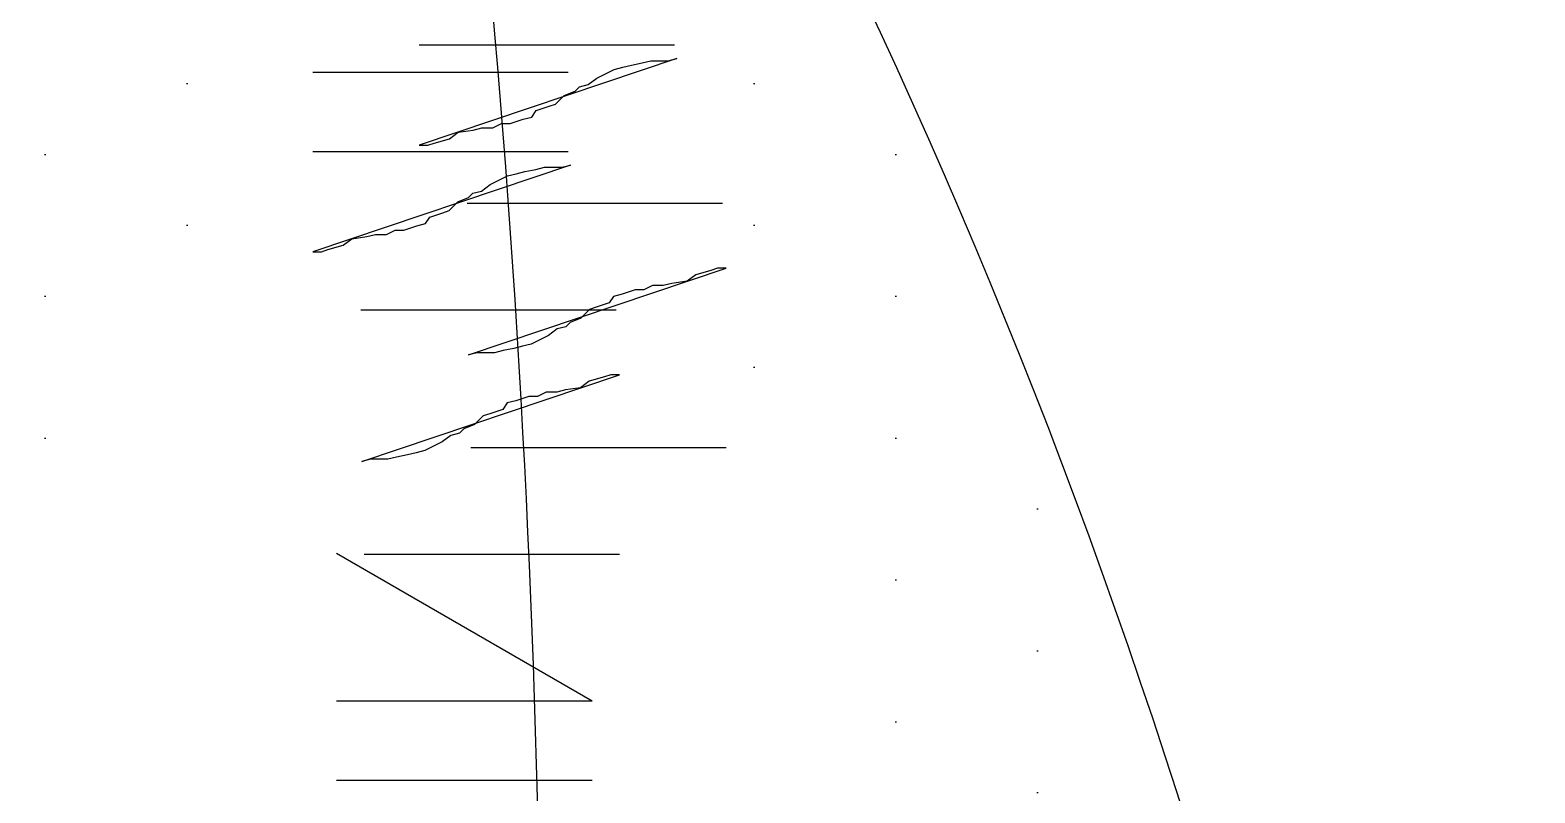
# Model space of a CAD drawing. Extents: x 3694 to 117786, y 20013 to 108631.
# Drawn here: x 41491.4 to 41610.1, y 32203.2 to 32263.3 of the extents above; entities that cross this region are included whole.
import ezdxf

# ---------------------------------------------------------------- set-up
doc = ezdxf.new("R2010")
doc.units = 0
doc.header["$LTSCALE"] = 1000
doc.header["$MEASUREMENT"] = 0
doc.layers.add('家具', color=253, linetype='Continuous')

msp = doc.modelspace()

# ---------------------------------------------------------------- hatches: boundary and pattern name
at = {"layer": '家具'}
h = msp.add_hatch(dxfattribs=at)
h.set_pattern_fill('DOTS', color=8, scale=335.2800000195158, angle=-90.00000000000001, style=0)
h.set_pattern_definition([(270, (68925.84550408233, 12540.70837604068), (20.95500000121973, -10.47750000060987), [0, -20.95500000121974])])
edge = h.paths.add_edge_path()
edge.add_spline(control_points=[(41696.76091339599, 31423.87543258197), (41698.5849196421, 31432.93140462685), (41700.36832580793, 31441.9619110537), (41705.80361782265, 31470.36878890158), (41709.23749457306, 31489.65964838037), (41715.18036157879, 31528.06185315343), (41717.63582876484, 31547.10163172067), (41722.23245621005, 31591.67331163262), (41724.1079899588, 31617.2780218674), (41728.86670304416, 31694.98190741767), (41730.891803812, 31748.0867877234), (41737.80384780121, 31828.78909521286), (41740.74612251337, 31855.84142792386), (41746.82220270951, 31896.46057434173), (41749.12506733452, 31910.00693003877), (41754.40750443084, 31937.07796538236), (41757.41120060075, 31950.665308083), (41764.77053463249, 31980.14068666504), (41769.20551468141, 31995.86559086312), (41776.91270155002, 32021.99566355365), (41780.12244109643, 32032.5463219654), (41783.29816889038, 32042.98479615238)], knot_values=[0.007594318894714291, 0.007594318894714291, 0.007594318894714291, 0.007594318894714291, 1.009331685129112, 1.009331685129112, 3.166903830014817, 3.166903830014817, 5.324475974900523, 5.324475974900523, 8.146713981276132, 8.146713981276132, 13.78698518195698, 13.78698518195698, 16.6071207822974, 16.6071207822974, 18.01718858246761, 18.01718858246761, 19.42725638263783, 19.42725638263783, 21.11840045899928, 21.11840045899928, 22.2881602581128, 22.2881602581128, 22.2881602581128, 22.2881602581128], degree=3, periodic=0)
edge.add_ellipse((39866.72701573122, 32604.78904171674), major_axis=(1412.244489359956, 1412.244489359956), ratio=0.9999999999999818, start_angle=-61.33743676422674, end_angle=-48.55714826964773)
edge.add_ellipse((39866.72701573122, 32356.95829243175), major_axis=(1412.24448935993, -1412.24448935993), ratio=0.9999999999999885, start_angle=48.5571482696466, end_angle=61.33743676426361)
edge.add_spline(control_points=[(41783.29816889025, 32918.76253799649), (41780.12244109636, 32929.20101218334), (41776.91270154989, 32939.75167059523), (41769.20551468153, 32965.88174328512), (41764.77053463281, 32981.60664748256), (41757.41120060145, 33011.08202606293), (41754.40750443168, 33024.66936876254), (41749.12506733574, 33051.74040410345), (41746.82220271085, 33065.28675979921), (41740.74612251491, 33105.90590621348), (41737.80384780261, 33132.95823892205), (41732.71463951306, 33192.37783359792), (41730.87305626905, 33224.64215198028), (41729.15156590247, 33256.51539133819)], knot_values=[0.007594318904541566, 0.007594318904541566, 0.007594318904541566, 0.007594318904541566, 1.177354118008585, 1.177354118008585, 2.868498194319651, 2.868498194319651, 4.278565994361959, 4.278565994361959, 5.688633794404266, 5.688633794404266, 8.508769394488882, 8.508769394488882, 11.91787256770212, 11.91787256770212, 11.91787256770212, 11.91787256770212], degree=3, periodic=0)
edge.add_ellipse((41723.38559232518, 33278.94386661325), major_axis=(16.37502602226822, 16.37502602226821), ratio=0.9999999999995666, start_angle=225.8035234418923, end_angle=239.417541532368, ccw=False)
edge.add_ellipse((41587.81548376891, 33642.90101517077), major_axis=(290.1065513937293, 290.1065513937293), ratio=0.9999999999994232, start_angle=234.5429178462428, end_angle=244.3434878472222, ccw=False)
edge.add_ellipse((42368.11265236019, 33119.4968580749), major_axis=(510.6161812649055, -510.6161812649058), ratio=0.9999999999999988, start_angle=215.5301837112753, end_angle=236.2784491778619)
edge.add_ellipse((46135.10943735258, 32647.69235753941), major_axis=(3173.045961291781, -3173.045961291782), ratio=1, start_angle=220.7753203818918, end_angle=231.6420249032678)
edge.add_ellipse((42676.06553886251, 31745.34465496432), major_axis=(756.0877006785541, 756.0877006785539), ratio=0.9999999999999949, start_angle=113.9930274311128, end_angle=139.4777875760855)
edge.add_ellipse((41596.40882002745, 31635.84729615225), major_axis=(20.77520892349397, -20.77520892349398), ratio=0.999999999999889, start_angle=29.349690518414718, end_angle=107.31395154978779, ccw=False)
edge.add_ellipse((41338.12880085192, 31879.24944653077), major_axis=(269.5263520561113, -269.5263520561115), ratio=0.9999999999999978, start_angle=326.06965526290503, end_angle=363.74867896470926, ccw=False)
edge.add_ellipse((41062.66448258483, 31659.29129020181), major_axis=(269.5447157602681, 269.5447157602681), ratio=0.9999999999729833, start_angle=289.4364312615882, end_angle=291.1525348597326, ccw=False)
edge.add_ellipse((41347.36502624462, 29992.03899160645), major_axis=(1063.437138938921, 1063.437138938921), ratio=0.9999999999999937, start_angle=35.30528515153998, end_angle=42.74492259143477, ccw=False)
edge.add_ellipse((41551.05225770271, 31263.72007617108), major_axis=(153.1024992137935, -153.1024992137935), ratio=0.999999999999859, start_angle=92.70420918075928, end_angle=121.7648417998393, ccw=False)
edge = h.paths.add_edge_path()
edge.add_ellipse((41637.04377840238, 31307.4438019019), major_axis=(59.62128638761727, 59.62128638761727), ratio=0.9999999999999157, start_angle=248.1334738211491, end_angle=277.7178630449272)
edge.add_ellipse((41588.25200463302, 31335.4373649665), major_axis=(99.19644208316629, 99.19644208316625), ratio=0.9999999999997502, start_angle=-79.30676778778508, end_angle=-64.31921627686972)
edge.add_ellipse((41463.45398319099, 32846.24887423954), major_axis=(1116.038544759257, -1116.038544759258), ratio=0.9999999999999984, start_angle=303.32411686118166, end_angle=324.37804893725087, ccw=False)
edge.add_spline(control_points=[(41144.04194687203, 31300.59043272308), (41143.84448166862, 31298.40388306884), (41142.99015665209, 31288.81708774271), (41142.40241140976, 31278.80464755643), (41141.54727914387, 31269.40602601433)], knot_values=[0, 0, 0, 0, 0.2418033642713523, 1.052830296575082, 1.052830296575082, 1.052830296575082, 1.052830296575082], degree=3, periodic=0)
edge.add_ellipse((41103.63504026883, 31272.70632231798), major_axis=(26.90938323527025, 26.90938323527025), ratio=0.9999999999999187, start_angle=238.7767705824798, end_angle=310.27284356007203, ccw=False)
edge.add_ellipse((41433.81762410285, 35279.24881905553), major_axis=(2868.190797183439, -2868.19079718344), ratio=0.999999999999999, start_angle=310.4593117003497, end_angle=318.3404531218047)
edge = h.paths.add_edge_path()
edge.add_ellipse((41637.04377840206, 33654.30353224685), major_axis=(59.62128638763784, -59.62128638763787), ratio=0.9999999999995934, start_angle=82.28213695507955, end_angle=111.8665261788591)
edge.add_ellipse((41433.81762410355, 29682.49851509321), major_axis=(2868.190797183605, 2868.190797183604), ratio=0.9999999999999925, start_angle=41.65954687821016, end_angle=49.54410408661445)
edge.add_ellipse((41103.45877159308, 33689.00603430303), major_axis=(26.90938323526915, -26.90938323526915), ratio=0.9999999999999033, start_angle=49.98346972011012, end_angle=121.3236457343994, ccw=False)
edge.add_spline(control_points=[(41141.37052855241, 33692.31186195488), (41141.7074007441, 33688.6153305003), (41141.98199019449, 33685.17956247609), (41142.22841588487, 33681.91736589248)], knot_values=[0, 0, 0, 0, 0.3189857557440551, 0.3189857557440551, 0.3189857557440551, 0.3189857557440551], degree=3, periodic=0)
edge.add_ellipse((41571.71643713711, 30136.05077187163), major_axis=(2525.631590611771, -2525.631590611772), ratio=0.9999999999999991, start_angle=132.8754075785099, end_angle=141.9062269296692, ccw=False)
edge = h.paths.add_edge_path()
edge.add_ellipse((41423.15666254597, 33218.45148157765), major_axis=(221.1621733483969, -221.1621733483971), ratio=0.9999999999999994, start_angle=219.8560000035077, end_angle=290.9319768433341)
edge.add_ellipse((41513.87960200297, 32959.00940892464), major_axis=(155.4479335070494, -155.4479335070496), ratio=0.9999999999999929, start_angle=231.8281592482279, end_angle=294.8810682384705)
edge.add_ellipse((40890.42811805291, 32583.9091916728), major_axis=(405.3237387993505, 405.3237387993504), ratio=0.9999999999999992, start_angle=285.52623263396157, end_angle=332.11357467867344, ccw=False)
edge.add_ellipse((41600.4407563657, 32002.76656002683), major_axis=(258.8230775298201, 258.82307752982), ratio=0.9999999999999818, start_angle=80.19826500577827, end_angle=130.5062586859865)
edge.add_ellipse((41325.99489820057, 31769.30228825907), major_axis=(196.0891473908119, -196.0891473908119), ratio=0.9999999999999981, start_angle=154.0384846775883, end_angle=216.6923729745889)
edge.add_ellipse((41411.92578632805, 31313.07109875852), major_axis=(433.6778078787909, 433.6778078787906), ratio=0.999999999999949, start_angle=80.98112304628877, end_angle=109.8781780001218)
edge.add_ellipse((56544.09603595438, 32429.6890693195), major_axis=(11109.2260467442, 11109.22604674419), ratio=0.9999999999995928, start_angle=138.1241672681158, end_angle=138.7143909774701)
edge.add_spline(control_points=[(40866.28037994502, 31411.89588194728), (40873.30770358544, 31411.45421743697), (40880.45314736787, 31411.35402466872), (40887.95927609115, 31411.6344905672)], knot_values=[2.293510373809953, 2.293510373809953, 2.293510373809953, 2.293510373809953, 2.979732802934619, 2.979732802934619, 2.979732802934619, 2.979732802934619], degree=3, periodic=0)
edge.add_spline(control_points=[(40887.95927609115, 31411.6344905672), (40892.17844879585, 31411.7921396172), (40903.53342571916, 31412.52042746707), (40919.50869167609, 31414.57876202552), (40915.84821920692, 31428.32548131754), (40919.5874460924, 31432.10125396525), (40922.36406358007, 31433.6785273713)], knot_values=[2.979732802934619, 2.979732802934619, 2.979732802934619, 2.979732802934619, 3.36545639614831, 3.990521829336836, 4.278466320926378, 4.605763273049225, 4.605763273049225, 4.605763273049225, 4.605763273049225], degree=3, periodic=0)
edge.add_spline(control_points=[(40922.36406358007, 31433.6785273713), (40925.15044376987, 31435.26134653577), (40928.7297895402, 31436.40975986706), (40932.30913531072, 31437.55817319835)], knot_values=[4.605763273049225, 4.605763273049225, 4.605763273049225, 4.605763273049225, 4.934211014792284, 4.934211014792284, 4.934211014792284, 4.934211014792284], degree=3, periodic=0)
edge.add_ellipse((41347.36502624462, 29992.03899160645), major_axis=(1063.437138939227, 1063.437138939227), ratio=0.9999999999998375, start_angle=52.795632896919415, end_angle=61.02050574382298, ccw=False)
edge.add_ellipse((41276.04433193234, 31751.84784563244), major_axis=(212.5834902189315, 212.5834902189315), ratio=0.9999999999999212, start_angle=165.6335501199894, end_angle=198.8130742464472, ccw=False)
edge.add_ellipse((41276.14108816058, 31433.22800465539), major_axis=(217.1797520411045, -217.1797520411046), ratio=0.9999999999998674, start_angle=151.0252170128921, end_angle=192.4102655699839, ccw=False)
edge.add_ellipse((41628.17640827645, 31559.84214079821), major_axis=(331.0872910150433, -331.0872910150434), ratio=0.9999999999999813, start_angle=177.8463850309959, end_angle=203.8962665094932, ccw=False)
edge.add_ellipse((41061.05712523829, 31544.48711914417), major_axis=(308.6143108805782, 308.6143108805783), ratio=0.99999999999966, start_angle=2.0533838449994732, end_angle=10.260448050109005, ccw=False)
edge.add_spline(control_points=[(41358.41542006698, 31863.961109098), (41367.3674242855, 31856.91185950657), (41389.80986724684, 31839.23957316519), (41380.03342915756, 31902.4829277377), (41403.04679071826, 31937.53736255734), (41430.2727209224, 31997.13768780019), (41397.67592834069, 32062.76843889517), (41416.91814748295, 32144.5339933789), (41432.85414699448, 32231.36463969449), (41492.53683961982, 32267.50135788609), (41501.16004299127, 32323.04504543414), (41534.01774629896, 32311.22489845451), (41535.50377047239, 32328.39048230827), (41536.18431587314, 32337.326556507)], knot_values=[28.72622828787619, 28.72622828787619, 28.72622828787619, 28.72622828787619, 29.65137003608691, 31.04553471454428, 32.97090723718488, 34.80045963000916, 37.53798117998499, 40.13244696109814, 43.73799823656201, 46.29924793153518, 47.53881564063179, 48.20545028199999, 48.98405692497199, 48.98405692497199, 48.98405692497199, 48.98405692550385], degree=3, periodic=0)
edge.add_ellipse((35249.29568191269, 32499.066313694), major_axis=(4446.972478264837, 4446.972478264834), ratio=0.9999999999999976, start_angle=-46.47369586912973, end_angle=-42.84626635100496)
edge.add_spline(control_points=[(41533.82187406655, 32735.41136868619), (41532.41975051767, 32749.29723746959), (41529.2428978896, 32773.80496731719), (41485.67493829083, 32804.81892018655), (41464.94667333097, 32873.39839942661), (41429.49702212201, 32937.04308855672), (41440.75859432125, 33008.53015244381), (41403.99967250811, 33031.18359290768), (41371.6402057083, 33118.03757785909), (41371.06940563266, 33096.79888425188)], knot_values=[0, 0, 0, 1.163513729807164e-12, 1.426783815582302, 2.507845637052222, 5.446644405802077, 8.794161911986935, 10.36550993041577, 12.19506232323765, 14.47634677036475, 14.47634677036475, 14.47634677036475, 14.47634677036475], degree=3, periodic=0)
edge.add_ellipse((41764.16900457899, 33351.18106494017), major_axis=(331.0872910150615, -331.0872910150615), ratio=0.9999999999999547, start_angle=233.1899730444863, end_angle=257.9076692015958, ccw=False)
edge.add_ellipse((41449.33378107182, 33553.2671558009), major_axis=(217.1797520411107, -217.1797520411108), ratio=0.9999999999999556, start_angle=244.6759739839959, end_angle=286.0610225410798, ccw=False)
edge.add_ellipse((41378.03296758152, 33242.72761496666), major_axis=(212.5834902198476, 212.5834902198476), ratio=0.9999999999956851, start_angle=85.14470269029368, end_angle=91.45268943398088, ccw=False)
edge.add_ellipse((41343.82799175569, 34854.62229950488), major_axis=(983.775240623166, 983.775240623166), ratio=0.9999999999998531, start_angle=208.0880272447276, end_angle=218.4118439115923, ccw=False)
edge.add_spline(control_points=[(40939.10508787775, 33523.52244629936), (40933.59505667137, 33525.32999137907), (40928.08502546488, 33527.13753645853), (40925.49644222768, 33530.52086087358)], knot_values=[4.42752981046754, 4.42752981046754, 4.42752981046754, 4.42752981046754, 4.934211014792284, 4.934211014792284, 4.934211014792284, 4.934211014792284], degree=3, periodic=0)
edge.add_ellipse((41417.92511564329, 33650.24176858333), major_axis=(358.3427787361459, -358.3427787361463), ratio=0.999999999999975, start_angle=238.6648212037559, end_angle=277.816367146285)
h = msp.add_hatch(dxfattribs=at)
h.set_pattern_fill('DOTS', color=8, scale=178.8160000104085, angle=-90.00000000000001, style=0)
h.set_pattern_definition([(90, (57496.64264169495, 42244.8035172476), (11.17600000065053, 5.588000000325262), [0, -11.17600000065053])])
edge = h.paths.add_edge_path(flags=17)
edge.add_ellipse((41588.7799911295, 31940.74660717073), major_axis=(23.25952561888595, -23.25952561888596), ratio=0.9999999999999566, start_angle=197.4293742980922, end_angle=247.2256321012528)
edge.add_ellipse((41481.81703704764, 31891.9326686093), major_axis=(59.90464916680112, 59.9046491668011), ratio=0.9999999999999393, start_angle=-19.5751923782937, end_angle=24.16555291353093)
edge.add_ellipse((41523.88423254154, 31926.06748274379), major_axis=(32.94986328206128, 32.94986328206127), ratio=0.9999999999999538, start_angle=-5.078446253501681, end_angle=59.84114380388081, ccw=False)
edge = h.paths.add_edge_path(flags=17)
edge.add_ellipse((40833.36283682151, 32025.56250665022), major_axis=(481.3748926490825, -481.3748926490827), ratio=0.9999999999980935, start_angle=400.4122738737361, end_angle=401.14692602743605, ccw=False)
edge.add_ellipse((41458.26941377617, 31959.73427079435), major_axis=(38.8000368264333, -38.80003682643331), ratio=0.9999999999998465, start_angle=56.96626177507412, end_angle=128.4606080737423)
edge.add_ellipse((41466.38228081442, 32035.56110153606), major_axis=(15.12758440161141, -15.12758440161141), ratio=0.9999999999999712, start_angle=310.0022228544645, end_angle=447.0101969954212)
edge.add_ellipse((41421.83038513358, 31982.13749307326), major_axis=(64.19840911925914, -64.19840911925917), ratio=0.9999999999999993, start_angle=43.53494098790259, end_angle=93.25647343301858, ccw=False)
edge = h.paths.add_edge_path()
edge.add_ellipse((41249.78862607601, 31957.63560505449), major_axis=(242.037112230793, 242.037112230793), ratio=0.9999999999999936, start_angle=258.5394166081302, end_angle=308.1497845990816, ccw=False)
edge.add_spline(control_points=[(41438.90865117659, 31672.33305774719), (41430.96744345675, 31665.75163217937), (41420.86102707631, 31657.37574912583), (41412.27355982519, 31663.0045928629), (41410.55055010956, 31664.59447734647)], knot_values=[0, 0, 0, 0, 1.42238482592121, 1.810204922351612, 1.810204922351612, 1.810204922351612, 1.810204922351612], degree=3, periodic=0)
edge.add_ellipse((40833.36283683758, 32025.56250664548), major_axis=(481.3748926400921, -481.3748926400922), ratio=0.9999999999984875, start_angle=12.9785078464626, end_angle=17.57136510295455)
edge.add_ellipse((41276.39970675666, 31971.61389095055), major_axis=(216.1019309944975, -216.1019309944976), ratio=0.9999999999999805, start_angle=346.8345493291795, end_angle=397.9332034731351)
edge.add_ellipse((41122.43164550447, 32036.46792057856), major_axis=(331.3486877331227, -331.3486877331229), ratio=0.9999999999999989, start_angle=32.37103093941994, end_angle=75.25655211311418)
edge.add_ellipse((40532.78206574658, 32177.30106951217), major_axis=(706.3772336368138, 706.3772336368138), ratio=0.9999999999997193, start_angle=-39.52687022804582, end_angle=-36.92237628317469)
edge.add_spline(control_points=[(41521.83917572005, 32317.67067310374), (41525.55863003668, 32317.83590227049), (41536.83568078519, 32315.67562225357), (41539.7265736843, 32303.98297092801), (41541.67818267996, 32296.08939468481)], knot_values=[0, 0, 0, 0, 0.5819764206049407, 1.791185280154921, 1.791185280154921, 1.791185280154921, 1.791185280154921], degree=3, periodic=0)
edge.add_ellipse((41091.83785493581, 32046.53579091913), major_axis=(363.7535715408054, -363.7535715408055), ratio=0.9999999999999993, start_angle=390.3935585979345, end_angle=434.019778702312, ccw=False)
edge = h.paths.add_edge_path()
edge.add_spline(control_points=[(41497.88479680393, 32298.01555597055), (41501.76442712695, 32305.02087868868), (41507.15723689937, 32314.75850049004), (41518.65393273321, 32317.52917518515), (41521.83917572005, 32317.67067310374)], knot_values=[1.791185280154921, 1.791185280154921, 1.791185280154921, 1.791185280154921, 3.069002213139684, 3.567391534373676, 3.567391534373676, 3.567391534373676, 3.567391534373676], degree=3, periodic=0)
edge.add_ellipse((40532.78206574658, 32177.30106951192), major_axis=(706.3772336370577, 706.3772336370574), ratio=0.999999999999922, start_angle=320.47312977196174, end_angle=323.0776237168323, ccw=False)
edge.add_ellipse((41832.73096236034, 32018.32277075685), major_axis=(281.0686011683609, 281.0686011683609), ratio=0.9999999999999806, start_angle=95.23358330781208, end_angle=138.9317992611657)
edge.add_ellipse((41838.73235317163, 31853.57267748488), major_axis=(300.7962628522073, -300.7962628522074), ratio=0.9999999999999956, start_angle=206.1422413992029, end_angle=244.4432589827649)
edge.add_ellipse((40833.36283683758, 32025.56250664548), major_axis=(481.3748926400507, -481.3748926400505), ratio=0.999999999997209, start_angle=372.9785078464747, end_angle=377.5713651029771, ccw=False)
edge.add_spline(control_points=[(41410.55055010956, 31664.59447734647), (41407.93572290838, 31667.00727464922), (41400.80807889638, 31677.02502435362), (41397.68171336805, 31686.85409968949), (41395.58430932574, 31693.44819182508)], knot_values=[1.810204922351612, 1.810204922351612, 1.810204922351612, 1.810204922351612, 2.398757922429805, 3.598446597238173, 3.598446597238173, 3.598446597238173, 3.598446597238173], degree=3, periodic=0)
edge.add_ellipse((41765.88657551949, 31811.45106596249), major_axis=(274.8167086013966, 274.8167086013965), ratio=0.9999999999999986, start_angle=107.85150721330089, end_angle=152.6753304847041, ccw=False)
edge.add_ellipse((41710.33892756466, 32080.13610007859), major_axis=(215.1838922609005, 215.1838922609004), ratio=0.9999999999999896, start_angle=89.27769578140129, end_angle=152.4675057723358, ccw=False)

# ---------------------------------------------------------------- linework, layer by layer
at = {"layer": '家具', "color": 8, "linetype": 'Continuous'}
for p, q in [((41542.2265014405, 32262.06193436657, 1.41431932393393e-09), (41522.09450207923, 32262.06193436657, 1.41431932393393e-09)), ((41542.2265014405, 32262.06193436657, 1.41431932393393e-09), (41522.09450207923, 32262.06193436657, 1.41431932393393e-09)), ((41542.2265014405, 32262.06193436657, 1.41431932393393e-09), (41522.09450207923, 32262.06193436657, 1.41431932393393e-09)), ((41542.2265014405, 32262.06193436657, 1.41431932393393e-09), (41522.09450207923, 32262.06193436657, 1.41431932393393e-09)), ((41533.83512028033, 32259.92911320662, 1.41431932393393e-09), (41513.70312091918, 32259.92911320662, 1.41431932393393e-09)), ((41533.83512028033, 32259.92911320662, 1.41431932393393e-09), (41513.70312091918, 32259.92911320662, 1.41431932393393e-09)), ((41533.83512028033, 32259.92911320662, 1.41431932393393e-09), (41513.70312091918, 32259.92911320662, 1.41431932393393e-09)), ((41533.83512028033, 32259.92911320662, 1.41431932393393e-09), (41513.70312091918, 32259.92911320662, 1.41431932393393e-09)), ((41533.83512028033, 32253.6705532064, 1.41431932393393e-09), (41513.70312091918, 32253.6705532064, 1.41431932393393e-09)), ((41533.83512028033, 32253.6705532064, 1.41431932393393e-09), (41513.70312091918, 32253.6705532064, 1.41431932393393e-09)), ((41533.83512028033, 32253.6705532064, 1.41431932393393e-09), (41513.70312091918, 32253.6705532064, 1.41431932393393e-09)), ((41533.83512028033, 32253.6705532064, 1.41431932393393e-09), (41513.70312091918, 32253.6705532064, 1.41431932393393e-09)), ((41546.00823435637, 32249.58351186755, 1.41431932393393e-09), (41525.87623499519, 32249.58351186755, 1.41431932393393e-09)), ((41546.00823435637, 32249.58351186755, 1.41431932393393e-09), (41525.87623499519, 32249.58351186755, 1.41431932393393e-09)), ((41546.00823435637, 32249.58351186755, 1.41431932393393e-09), (41525.87623499519, 32249.58351186755, 1.41431932393393e-09)), ((41546.00823435637, 32249.58351186755, 1.41431932393393e-09), (41525.87623499519, 32249.58351186755, 1.41431932393393e-09)), ((41537.6168531962, 32241.19213070739, 1.41431932393393e-09), (41517.48485383503, 32241.19213070739, 1.41431932393393e-09)), ((41537.6168531962, 32241.19213070739, 1.41431932393393e-09), (41517.48485383503, 32241.19213070739, 1.41431932393393e-09)), ((41537.6168531962, 32241.19213070739, 1.41431932393393e-09), (41517.48485383503, 32241.19213070739, 1.41431932393393e-09)), ((41537.6168531962, 32241.19213070739, 1.41431932393393e-09), (41517.48485383503, 32241.19213070739, 1.41431932393393e-09)), ((41526.16055243521, 32230.36079186639, 1.41431932393393e-09), (41546.29255179639, 32230.36079186639, 1.41431932393393e-09)), ((41526.16055243521, 32230.36079186639, 1.41431932393393e-09), (41546.29255179639, 32230.36079186639, 1.41431932393393e-09)), ((41526.16055243521, 32230.36079186639, 1.41431932393393e-09), (41546.29255179639, 32230.36079186639, 1.41431932393393e-09)), ((41526.16055243521, 32230.36079186639, 1.41431932393393e-09), (41546.29255179639, 32230.36079186639, 1.41431932393393e-09)), ((41535.72269183666, 32210.38107309773, 1.41431932393393e-09), (41515.59069247552, 32222.00411309833, 1.41431932393393e-09)), ((41535.72269183666, 32210.38107309773, 1.41431932393393e-09), (41515.59069247552, 32222.00411309833, 1.41431932393393e-09)), ((41535.72269183666, 32210.38107309773, 1.41431932393393e-09), (41515.59069247552, 32222.00411309833, 1.41431932393393e-09)), ((41535.72269183666, 32210.38107309773, 1.41431932393393e-09), (41515.59069247552, 32222.00411309833, 1.41431932393393e-09)), ((41517.76917127502, 32221.96941070622, 1.41431932393393e-09), (41537.90117063622, 32221.96941070622, 1.41431932393393e-09)), ((41517.76917127502, 32221.96941070622, 1.41431932393393e-09), (41537.90117063622, 32221.96941070622, 1.41431932393393e-09)), ((41517.76917127502, 32221.96941070622, 1.41431932393393e-09), (41537.90117063622, 32221.96941070622, 1.41431932393393e-09)), ((41517.76917127502, 32221.96941070622, 1.41431932393393e-09), (41537.90117063622, 32221.96941070622, 1.41431932393393e-09)), ((41535.72269183666, 32210.38107309773, 1.41431932393393e-09), (41515.59069247552, 32210.38107309773, 1.41431932393393e-09)), ((41535.72269183666, 32210.38107309773, 1.41431932393393e-09), (41515.59069247552, 32210.38107309773, 1.41431932393393e-09)), ((41535.72269183666, 32210.38107309773, 1.41431932393393e-09), (41515.59069247552, 32210.38107309773, 1.41431932393393e-09)), ((41535.72269183666, 32210.38107309773, 1.41431932393393e-09), (41515.59069247552, 32210.38107309773, 1.41431932393393e-09)), ((41535.72269183666, 32204.12251309729, 1.41431932393393e-09), (41515.59069247552, 32204.12251309729, 1.41431932393393e-09)), ((41535.72269183666, 32204.12251309729, 1.41431932393393e-09), (41515.59069247552, 32204.12251309729, 1.41431932393393e-09)), ((41535.72269183666, 32204.12251309729, 1.41431932393393e-09), (41515.59069247552, 32204.12251309729, 1.41431932393393e-09)), ((41535.72269183666, 32204.12251309729, 1.41431932393393e-09), (41515.59069247552, 32204.12251309729, 1.41431932393393e-09))]:
    msp.add_line(p, q, dxfattribs=at)
for points in [[(41522.09450207923, 32254.18419548596), (41522.77757919927, 32254.18419548596), (41523.28988703933, 32254.35496476607), (41524.48527199944, 32254.69650332602), (41525.16834911948, 32255.20881116609), (41526.36373407958, 32255.37958044616), (41527.04681119952, 32255.55034972604), (41527.90065759964, 32255.55034972604), (41528.58373471968, 32255.89099420611), (41529.26681183972, 32255.89099420611), (41530.29142751975, 32256.23253276609), (41530.97450463982, 32256.40330204617), (41531.31604319988, 32256.91560988623), (41532.33976479988, 32257.25714844622), (41532.85207263994, 32257.42791772629), (41533.53514975998, 32258.11099484624), (41534.38899616001, 32258.45253340623), (41534.73053471999, 32258.79407196637), (41535.41361184003, 32258.96484124626), (41536.09668896007, 32259.47714908632), (41536.77976608012, 32259.81868764631), (41537.46284320016, 32260.16022620627), (41538.1459203202, 32260.33099548637), (41538.82899744027, 32260.50176476645), (41539.68284384029, 32260.67253404633), (41540.36592096033, 32260.8433033264), (41541.04899808037, 32260.8433033264), (41541.73207520041, 32260.8433033264), (41542.41515232045, 32261.01407260651)], [(41522.09450207923, 32254.18419548596), (41522.77757919927, 32254.18419548596), (41523.28988703933, 32254.35496476607), (41524.48527199944, 32254.69650332602), (41525.16834911948, 32255.20881116609), (41526.36373407958, 32255.37958044616), (41527.04681119952, 32255.55034972604), (41527.90065759964, 32255.55034972604), (41528.58373471968, 32255.89099420611), (41529.26681183972, 32255.89099420611), (41530.29142751975, 32256.23253276609), (41530.97450463982, 32256.40330204617), (41531.31604319988, 32256.91560988623), (41532.33976479988, 32257.25714844622), (41532.85207263994, 32257.42791772629), (41533.53514975998, 32258.11099484624), (41534.38899616001, 32258.45253340623), (41534.73053471999, 32258.79407196637), (41535.41361184003, 32258.96484124626), (41536.09668896007, 32259.47714908632), (41536.77976608012, 32259.81868764631), (41537.46284320016, 32260.16022620627), (41538.1459203202, 32260.33099548637), (41538.82899744027, 32260.50176476645), (41539.68284384029, 32260.67253404633), (41540.36592096033, 32260.8433033264), (41541.04899808037, 32260.8433033264), (41541.73207520041, 32260.8433033264), (41542.41515232045, 32261.01407260651)], [(41522.09450207923, 32254.18419548596), (41522.77757919927, 32254.18419548596), (41523.28988703933, 32254.35496476607), (41524.48527199944, 32254.69650332602), (41525.16834911948, 32255.20881116609), (41526.36373407958, 32255.37958044616), (41527.04681119952, 32255.55034972604), (41527.90065759964, 32255.55034972604), (41528.58373471968, 32255.89099420611), (41529.26681183972, 32255.89099420611), (41530.29142751975, 32256.23253276609), (41530.97450463982, 32256.40330204617), (41531.31604319988, 32256.91560988623), (41532.33976479988, 32257.25714844622), (41532.85207263994, 32257.42791772629), (41533.53514975998, 32258.11099484624), (41534.38899616001, 32258.45253340623), (41534.73053471999, 32258.79407196637), (41535.41361184003, 32258.96484124626), (41536.09668896007, 32259.47714908632), (41536.77976608012, 32259.81868764631), (41537.46284320016, 32260.16022620627), (41538.1459203202, 32260.33099548637), (41538.82899744027, 32260.50176476645), (41539.68284384029, 32260.67253404633), (41540.36592096033, 32260.8433033264), (41541.04899808037, 32260.8433033264), (41541.73207520041, 32260.8433033264), (41542.41515232045, 32261.01407260651)], [(41522.09450207923, 32254.18419548596), (41522.77757919927, 32254.18419548596), (41523.28988703933, 32254.35496476607), (41524.48527199944, 32254.69650332602), (41525.16834911948, 32255.20881116609), (41526.36373407958, 32255.37958044616), (41527.04681119952, 32255.55034972604), (41527.90065759964, 32255.55034972604), (41528.58373471968, 32255.89099420611), (41529.26681183972, 32255.89099420611), (41530.29142751975, 32256.23253276609), (41530.97450463982, 32256.40330204617), (41531.31604319988, 32256.91560988623), (41532.33976479988, 32257.25714844622), (41532.85207263994, 32257.42791772629), (41533.53514975998, 32258.11099484624), (41534.38899616001, 32258.45253340623), (41534.73053471999, 32258.79407196637), (41535.41361184003, 32258.96484124626), (41536.09668896007, 32259.47714908632), (41536.77976608012, 32259.81868764631), (41537.46284320016, 32260.16022620627), (41538.1459203202, 32260.33099548637), (41538.82899744027, 32260.50176476645), (41539.68284384029, 32260.67253404633), (41540.36592096033, 32260.8433033264), (41541.04899808037, 32260.8433033264), (41541.73207520041, 32260.8433033264), (41542.41515232045, 32261.01407260651)], [(41513.70312091918, 32245.79281432579), (41514.38619803922, 32245.79281432579), (41514.89850587917, 32245.96358360587), (41516.09389083926, 32246.30512216585), (41516.7769679593, 32246.81743000592), (41517.97235291941, 32246.98819928599), (41518.65543003945, 32247.15896856587), (41519.50927643947, 32247.15896856587), (41520.19235355951, 32247.49961304594), (41520.87543067955, 32247.49961304594), (41521.90004635958, 32247.84115160592), (41522.58312347962, 32248.011920886), (41522.9246620397, 32248.52422872606), (41523.94838363971, 32248.86576728602), (41524.46069147978, 32249.03653656612), (41525.14376859982, 32249.71961368607), (41525.99761499983, 32250.06115224602), (41526.33915355979, 32250.40269080621), (41527.02223067986, 32250.57346008609), (41527.70530779991, 32251.08576792615), (41528.38838491995, 32251.42730648614), (41529.07146203999, 32251.76884504629), (41529.75453916003, 32251.93961432617), (41530.43761628007, 32252.11038360628), (41531.29146268012, 32252.28115288616), (41531.97453980016, 32252.45192216623), (41532.6576169202, 32252.45192216623), (41533.34069404024, 32252.45192216623), (41534.02377116028, 32252.62269144631)], [(41513.70312091918, 32245.79281432579), (41514.38619803922, 32245.79281432579), (41514.89850587917, 32245.96358360587), (41516.09389083926, 32246.30512216585), (41516.7769679593, 32246.81743000592), (41517.97235291941, 32246.98819928599), (41518.65543003945, 32247.15896856587), (41519.50927643947, 32247.15896856587), (41520.19235355951, 32247.49961304594), (41520.87543067955, 32247.49961304594), (41521.90004635958, 32247.84115160592), (41522.58312347962, 32248.011920886), (41522.9246620397, 32248.52422872606), (41523.94838363971, 32248.86576728602), (41524.46069147978, 32249.03653656612), (41525.14376859982, 32249.71961368607), (41525.99761499983, 32250.06115224602), (41526.33915355979, 32250.40269080621), (41527.02223067986, 32250.57346008609), (41527.70530779991, 32251.08576792615), (41528.38838491995, 32251.42730648614), (41529.07146203999, 32251.76884504629), (41529.75453916003, 32251.93961432617), (41530.43761628007, 32252.11038360628), (41531.29146268012, 32252.28115288616), (41531.97453980016, 32252.45192216623), (41532.6576169202, 32252.45192216623), (41533.34069404024, 32252.45192216623), (41534.02377116028, 32252.62269144631)], [(41513.70312091918, 32245.79281432579), (41514.38619803922, 32245.79281432579), (41514.89850587917, 32245.96358360587), (41516.09389083926, 32246.30512216585), (41516.7769679593, 32246.81743000592), (41517.97235291941, 32246.98819928599), (41518.65543003945, 32247.15896856587), (41519.50927643947, 32247.15896856587), (41520.19235355951, 32247.49961304594), (41520.87543067955, 32247.49961304594), (41521.90004635958, 32247.84115160592), (41522.58312347962, 32248.011920886), (41522.9246620397, 32248.52422872606), (41523.94838363971, 32248.86576728602), (41524.46069147978, 32249.03653656612), (41525.14376859982, 32249.71961368607), (41525.99761499983, 32250.06115224602), (41526.33915355979, 32250.40269080621), (41527.02223067986, 32250.57346008609), (41527.70530779991, 32251.08576792615), (41528.38838491995, 32251.42730648614), (41529.07146203999, 32251.76884504629), (41529.75453916003, 32251.93961432617), (41530.43761628007, 32252.11038360628), (41531.29146268012, 32252.28115288616), (41531.97453980016, 32252.45192216623), (41532.6576169202, 32252.45192216623), (41533.34069404024, 32252.45192216623), (41534.02377116028, 32252.62269144631)], [(41513.70312091918, 32245.79281432579), (41514.38619803922, 32245.79281432579), (41514.89850587917, 32245.96358360587), (41516.09389083926, 32246.30512216585), (41516.7769679593, 32246.81743000592), (41517.97235291941, 32246.98819928599), (41518.65543003945, 32247.15896856587), (41519.50927643947, 32247.15896856587), (41520.19235355951, 32247.49961304594), (41520.87543067955, 32247.49961304594), (41521.90004635958, 32247.84115160592), (41522.58312347962, 32248.011920886), (41522.9246620397, 32248.52422872606), (41523.94838363971, 32248.86576728602), (41524.46069147978, 32249.03653656612), (41525.14376859982, 32249.71961368607), (41525.99761499983, 32250.06115224602), (41526.33915355979, 32250.40269080621), (41527.02223067986, 32250.57346008609), (41527.70530779991, 32251.08576792615), (41528.38838491995, 32251.42730648614), (41529.07146203999, 32251.76884504629), (41529.75453916003, 32251.93961432617), (41530.43761628007, 32252.11038360628), (41531.29146268012, 32252.28115288616), (41531.97453980016, 32252.45192216623), (41532.6576169202, 32252.45192216623), (41533.34069404024, 32252.45192216623), (41534.02377116028, 32252.62269144631)], [(41546.29255179639, 32244.49709074718), (41545.60947467635, 32244.49709074718), (41545.09716683629, 32244.3263214673), (41543.90178187619, 32243.98478290712), (41543.21870475615, 32243.47247506728), (41542.02421387612, 32243.30170578718), (41541.34113675608, 32243.1309365071), (41540.48729035594, 32243.1309365071), (41539.80421323603, 32242.79029202723), (41539.12113611586, 32242.79029202723), (41538.09652043586, 32242.44875346705), (41537.41344331582, 32242.27798418717), (41537.07190475586, 32241.76567634711), (41536.04728907574, 32241.42413778715), (41535.53498123567, 32241.25336850707), (41534.85190411573, 32240.57029138691), (41533.99805771562, 32240.22875282695), (41533.65651915563, 32239.88721426696), (41532.97344203559, 32239.71644498689), (41532.29036491555, 32239.20413714701), (41531.60728779547, 32238.86259858687), (41530.92421067543, 32238.52106002688), (41530.24113355539, 32238.35029074681), (41529.55805643535, 32238.17952146692), (41528.70510411535, 32238.00875218682), (41528.02202699531, 32237.83798290693), (41527.33894987527, 32237.83798290693), (41526.65587275523, 32237.83798290693), (41525.97279563516, 32237.66721362686)], [(41546.29255179639, 32244.49709074718), (41545.60947467635, 32244.49709074718), (41545.09716683629, 32244.3263214673), (41543.90178187619, 32243.98478290712), (41543.21870475615, 32243.47247506728), (41542.02421387612, 32243.30170578718), (41541.34113675608, 32243.1309365071), (41540.48729035594, 32243.1309365071), (41539.80421323603, 32242.79029202723), (41539.12113611586, 32242.79029202723), (41538.09652043586, 32242.44875346705), (41537.41344331582, 32242.27798418717), (41537.07190475586, 32241.76567634711), (41536.04728907574, 32241.42413778715), (41535.53498123567, 32241.25336850707), (41534.85190411573, 32240.57029138691), (41533.99805771562, 32240.22875282695), (41533.65651915563, 32239.88721426696), (41532.97344203559, 32239.71644498689), (41532.29036491555, 32239.20413714701), (41531.60728779547, 32238.86259858687), (41530.92421067543, 32238.52106002688), (41530.24113355539, 32238.35029074681), (41529.55805643535, 32238.17952146692), (41528.70510411535, 32238.00875218682), (41528.02202699531, 32237.83798290693), (41527.33894987527, 32237.83798290693), (41526.65587275523, 32237.83798290693), (41525.97279563516, 32237.66721362686)], [(41546.29255179639, 32244.49709074718), (41545.60947467635, 32244.49709074718), (41545.09716683629, 32244.3263214673), (41543.90178187619, 32243.98478290712), (41543.21870475615, 32243.47247506728), (41542.02421387612, 32243.30170578718), (41541.34113675608, 32243.1309365071), (41540.48729035594, 32243.1309365071), (41539.80421323603, 32242.79029202723), (41539.12113611586, 32242.79029202723), (41538.09652043586, 32242.44875346705), (41537.41344331582, 32242.27798418717), (41537.07190475586, 32241.76567634711), (41536.04728907574, 32241.42413778715), (41535.53498123567, 32241.25336850707), (41534.85190411573, 32240.57029138691), (41533.99805771562, 32240.22875282695), (41533.65651915563, 32239.88721426696), (41532.97344203559, 32239.71644498689), (41532.29036491555, 32239.20413714701), (41531.60728779547, 32238.86259858687), (41530.92421067543, 32238.52106002688), (41530.24113355539, 32238.35029074681), (41529.55805643535, 32238.17952146692), (41528.70510411535, 32238.00875218682), (41528.02202699531, 32237.83798290693), (41527.33894987527, 32237.83798290693), (41526.65587275523, 32237.83798290693), (41525.97279563516, 32237.66721362686)], [(41546.29255179639, 32244.49709074718), (41545.60947467635, 32244.49709074718), (41545.09716683629, 32244.3263214673), (41543.90178187619, 32243.98478290712), (41543.21870475615, 32243.47247506728), (41542.02421387612, 32243.30170578718), (41541.34113675608, 32243.1309365071), (41540.48729035594, 32243.1309365071), (41539.80421323603, 32242.79029202723), (41539.12113611586, 32242.79029202723), (41538.09652043586, 32242.44875346705), (41537.41344331582, 32242.27798418717), (41537.07190475586, 32241.76567634711), (41536.04728907574, 32241.42413778715), (41535.53498123567, 32241.25336850707), (41534.85190411573, 32240.57029138691), (41533.99805771562, 32240.22875282695), (41533.65651915563, 32239.88721426696), (41532.97344203559, 32239.71644498689), (41532.29036491555, 32239.20413714701), (41531.60728779547, 32238.86259858687), (41530.92421067543, 32238.52106002688), (41530.24113355539, 32238.35029074681), (41529.55805643535, 32238.17952146692), (41528.70510411535, 32238.00875218682), (41528.02202699531, 32237.83798290693), (41527.33894987527, 32237.83798290693), (41526.65587275523, 32237.83798290693), (41525.97279563516, 32237.66721362686)], [(41537.90117063622, 32236.10570958701), (41537.21809351618, 32236.10570958701), (41536.70578567612, 32235.93494030713), (41535.51040071602, 32235.59340174695), (41534.82732359598, 32235.08109390711), (41533.63283271596, 32234.91032462701), (41532.94975559592, 32234.73955534693), (41532.09590919589, 32234.73955534693), (41531.41283207585, 32234.39891086706), (41530.72975495581, 32234.39891086706), (41529.70513927569, 32234.05737230688), (41529.02206215565, 32233.886603027), (41528.68052359566, 32233.37429518694), (41527.65590791557, 32233.03275662698), (41527.1436000756, 32232.86198734687), (41526.46052295553, 32232.17891022693), (41525.60667655545, 32231.83737166678), (41525.26513799546, 32231.49583310679), (41524.58206087539, 32231.32506382672), (41523.89898375535, 32230.81275598684), (41523.21590663531, 32230.4712174267), (41522.53282951526, 32230.12967886671), (41521.84975239522, 32229.95890958664), (41521.16667527518, 32229.78814030672), (41520.31372295519, 32229.61737102665), (41519.63064583515, 32229.44660174676), (41518.94756871507, 32229.44660174676), (41518.26449159503, 32229.44660174676), (41517.58141447499, 32229.27583246669)], [(41537.90117063622, 32236.10570958701), (41537.21809351618, 32236.10570958701), (41536.70578567612, 32235.93494030713), (41535.51040071602, 32235.59340174695), (41534.82732359598, 32235.08109390711), (41533.63283271596, 32234.91032462701), (41532.94975559592, 32234.73955534693), (41532.09590919589, 32234.73955534693), (41531.41283207585, 32234.39891086706), (41530.72975495581, 32234.39891086706), (41529.70513927569, 32234.05737230688), (41529.02206215565, 32233.886603027), (41528.68052359566, 32233.37429518694), (41527.65590791557, 32233.03275662698), (41527.1436000756, 32232.86198734687), (41526.46052295553, 32232.17891022693), (41525.60667655545, 32231.83737166678), (41525.26513799546, 32231.49583310679), (41524.58206087539, 32231.32506382672), (41523.89898375535, 32230.81275598684), (41523.21590663531, 32230.4712174267), (41522.53282951526, 32230.12967886671), (41521.84975239522, 32229.95890958664), (41521.16667527518, 32229.78814030672), (41520.31372295519, 32229.61737102665), (41519.63064583515, 32229.44660174676), (41518.94756871507, 32229.44660174676), (41518.26449159503, 32229.44660174676), (41517.58141447499, 32229.27583246669)], [(41537.90117063622, 32236.10570958701), (41537.21809351618, 32236.10570958701), (41536.70578567612, 32235.93494030713), (41535.51040071602, 32235.59340174695), (41534.82732359598, 32235.08109390711), (41533.63283271596, 32234.91032462701), (41532.94975559592, 32234.73955534693), (41532.09590919589, 32234.73955534693), (41531.41283207585, 32234.39891086706), (41530.72975495581, 32234.39891086706), (41529.70513927569, 32234.05737230688), (41529.02206215565, 32233.886603027), (41528.68052359566, 32233.37429518694), (41527.65590791557, 32233.03275662698), (41527.1436000756, 32232.86198734687), (41526.46052295553, 32232.17891022693), (41525.60667655545, 32231.83737166678), (41525.26513799546, 32231.49583310679), (41524.58206087539, 32231.32506382672), (41523.89898375535, 32230.81275598684), (41523.21590663531, 32230.4712174267), (41522.53282951526, 32230.12967886671), (41521.84975239522, 32229.95890958664), (41521.16667527518, 32229.78814030672), (41520.31372295519, 32229.61737102665), (41519.63064583515, 32229.44660174676), (41518.94756871507, 32229.44660174676), (41518.26449159503, 32229.44660174676), (41517.58141447499, 32229.27583246669)], [(41537.90117063622, 32236.10570958701), (41537.21809351618, 32236.10570958701), (41536.70578567612, 32235.93494030713), (41535.51040071602, 32235.59340174695), (41534.82732359598, 32235.08109390711), (41533.63283271596, 32234.91032462701), (41532.94975559592, 32234.73955534693), (41532.09590919589, 32234.73955534693), (41531.41283207585, 32234.39891086706), (41530.72975495581, 32234.39891086706), (41529.70513927569, 32234.05737230688), (41529.02206215565, 32233.886603027), (41528.68052359566, 32233.37429518694), (41527.65590791557, 32233.03275662698), (41527.1436000756, 32232.86198734687), (41526.46052295553, 32232.17891022693), (41525.60667655545, 32231.83737166678), (41525.26513799546, 32231.49583310679), (41524.58206087539, 32231.32506382672), (41523.89898375535, 32230.81275598684), (41523.21590663531, 32230.4712174267), (41522.53282951526, 32230.12967886671), (41521.84975239522, 32229.95890958664), (41521.16667527518, 32229.78814030672), (41520.31372295519, 32229.61737102665), (41519.63064583515, 32229.44660174676), (41518.94756871507, 32229.44660174676), (41518.26449159503, 32229.44660174676), (41517.58141447499, 32229.27583246669)]]:
    msp.add_lwpolyline(points, close=True, dxfattribs=at)
at = {"layer": '家具'}
for centre, radius, start, end in [((40532.78206574658, 32177.30106951198, 1.41431932393393e-09), 998.9682639612107, 348.8384827334963, 8.077623716249082), ((41710.33892756473, 32080.13610007859, 1.41431932393393e-09), 304.315978839591, 134.2776957812187, 197.4675057720385), ((41091.83785493581, 32046.53579091916, 1.41431932393393e-09), 514.4252342346574, 345.3935585971864, 29.01977870256093)]:
    msp.add_arc(centre, radius, start, end, dxfattribs=at)

doc.saveas('drawing.dxf')
